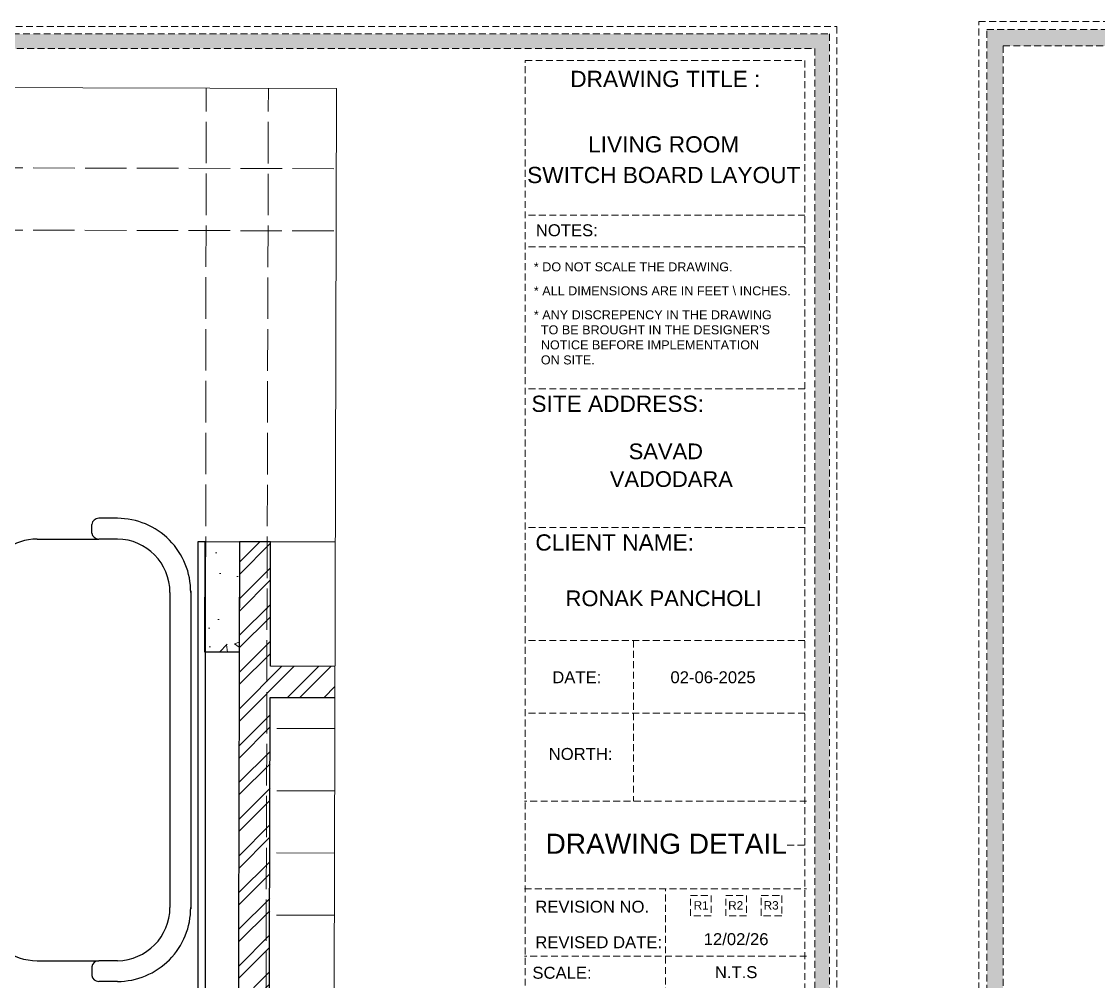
# Model space of a CAD drawing. Header units: millimetres. Extents: x 35877 to 3066687, y -650199 to -40525.
# Drawn here: x 147824.8 to 147980.7, y -179240.7 to -179101.8 of the extents above; entities that cross this region are included whole.
import ezdxf
from ezdxf.enums import TextEntityAlignment as Align

# ---------------------------------------------------------------- set-up
doc = ezdxf.new("R2010")
doc.units = ezdxf.units.MM
doc.header["$MEASUREMENT"] = 0
doc.linetypes.add('ACAD_ISO02W100', pattern=[15, 12, -3])
doc.linetypes.add('DASHEDX2', pattern=[1.5, 1, -0.5])
doc.layers.add('AR HATCH-7', color=7, linetype='Continuous')
for name, color, linetype, lineweight in [('Dimension', 10, 'DASHEDX2', 20), ('FIRST FLOOR ( DW_RAIL )', 7, 'Continuous', 9), ('FURNITURE', 32, 'Continuous', 9), ('FURNITURE-1', 252, 'Continuous', 13), ('GROUND FLOOR', 7, 'Continuous', 9), ('GROUND FLOOR  ( PLINE )', 251, 'Continuous', 30), ('GROUND FLOOR ( STAIR )', 251, 'Continuous', 9), ('Labelling', 1, 'Continuous', 25), ('NAME PLATE', 7, 'Continuous', 25), ('XX~SLAB ( BEAM )~ ( DIM )', 7, 'Continuous', 9)]:
    doc.layers.add(name, color=color, linetype=linetype, lineweight=lineweight)
doc.styles.add('Arial', font='arial.ttf')

# ---------------------------------------------------------------- blocks, each defined once
blk = doc.blocks.new('aggerg')
at = {"layer": 'Dimension', "color": 42, "true_color": 0xd39e00}
blk.add_lwpolyline([(-1.41, 1.41), (1.41, 1.41), (1.41, -1.41), (-1.41, -1.41)], close=True, dxfattribs=at)
at = {"layer": 'NAME PLATE', "lineweight": 0, "insert": (-0.03, 0.62), "char_height": 1.151, "width": 2.2458, "attachment_point": 2, "style": 'Arial'}
blk.add_mtext('R3', dxfattribs=at)

msp = doc.modelspace()

# ---------------------------------------------------------------- hatches: boundary and pattern name
at = {"layer": 'AR HATCH-7', "lineweight": 0, "true_color": 0x939598, "transparency": 33554687}
h = msp.add_hatch(dxfattribs=at)
h.set_pattern_fill('ANSI32', color=252, scale=10)
h.set_pattern_definition([(45, (-155.4747, 1793.1565), (-2.65165043, 2.65165043), []), (45, (-153.707, 1793.1565), (-2.65165043, 2.65165043), [])])
h.paths.add_polyline_path([(147781.0995, -179272.8511), (147754.0996, -179272.7814), (147754.0763, -179281.7813), (147781.0762, -179281.8511)])
h.paths.add_polyline_path([(147865.0992, -179273.0681), (147860.5992, -179273.0565), (147860.7891, -179199.5567), (147870.1547, -179199.5809), (147870.1663, -179195.0809), (147860.8007, -179195.0567), (147860.8472, -179177.0568), (147856.3472, -179177.0452), (147856.3059, -179193.0451), (147856.0992, -179273.0448), (147851.0992, -179273.0319), (147841.6017, -179273.0074), (147832.1017, -179273.0052), (147832.1017, -179272.9829), (147829.0993, -179272.9751), (147829.0877, -179277.4751), (147829.0761, -179281.9751), (147860.576, -179282.0564), (147865.0759, -179282.0681)])
at = {"layer": 'Dimension', "true_color": 0xd39e00, "transparency": 33554687}
h = msp.add_hatch(color=42, dxfattribs=at)
h.paths.add_polyline_path([(147964.5076, -179102.964), (147964.5076, -179338.1464), (148298.6327, -179338.1464), (148298.6327, -179102.964)])
h.paths.add_polyline_path([(147966.8526, -179105.309), (148296.2877, -179105.309), (148296.2877, -179335.8015), (147966.8526, -179335.8015)], flags=16)
h = msp.add_hatch(color=42, dxfattribs=at)
h.paths.add_polyline_path([(147640.5015, -179103.5857), (147640.5015, -179315.612), (147941.7285, -179315.612), (147941.7285, -179103.5857)])
h.paths.add_polyline_path([(147642.6156, -179105.6998), (147939.6144, -179105.6998), (147939.6144, -179313.4979), (147642.6156, -179313.4979)], flags=16)
at = {"layer": 'FURNITURE-1', "lineweight": 0, "true_color": 0xc7c8ca, "transparency": 33554687}
h = msp.add_hatch(dxfattribs=at)
h.set_pattern_fill('AR-CONC', color=9, scale=2)
h.set_pattern_definition([(50, (-155.475, 1793.157), (14.34520365, -1.2550427), [1.5, -16.5]), (355, (-155.475, 1793.157), (-2.7750267, 15.0438427), [1.2, -13.2]), (100.4514445, (-154.279, 1793.052), (11.5701769, 13.7887998), [1.2748038, -14.0228422]), (46.1842, (-155.475, 1797.157), (21.3448266, -3.3103856), [2.25, -24.75]), (96.635635, (-153.696, 1796.88), (18.693239, 19.482372), [1.9122068, -21.0342752]), (351.184164, (-155.475, 1797.157), (18.693239, 19.482372), [1.8, -19.8]), (21, (-153.475, 1796.157), (11.93814104, -8.0523778), [1.5, -16.5]), (326, (-153.475, 1796.157), (4.8663066, 14.5030009), [1.2, -13.2]), (71.451445, (-152.48, 1795.486), (16.8044475, 6.45062306), [1.2748038, -14.0228422]), (37.5, (-155.4747, 1793.1565), (0.24319711, 6.65787708), [0, -13.04, 0, -13.4, 0, -13.25]), (7.5, (-155.475, 1793.1565), (5.26139075, 7.88823424), [0, -7.64, 0, -12.74, 0, -5.05]), (327.5, (-159.9347, 1793.1565), (10.67644872, -0.45109743), [0, -5, 0, -15.6, 0, -20.7]), (317.5, (-161.935, 1793.157), (11.6637234, 2.00209965), [0, -6.5, 0, -10.36, 0, -14.7])])
h.paths.add_polyline_path([(147706.1152, -179266.6574), (147697.1152, -179266.6342), (147697.0765, -179281.6341), (147706.0765, -179281.6574), (147706.0868, -179277.6574), (147706.0971, -179273.6574)])
h.paths.add_polyline_path([(147706.5027, -179116.6579), (147697.5027, -179116.6347), (147697.464, -179131.6346), (147706.4639, -179131.6579)])
h.paths.add_polyline_path([(147856.3472, -179177.0452), (147851.3472, -179177.0322), (147851.3059, -179193.0322), (147856.3059, -179193.0322)])
h.paths.add_polyline_path([(147766.81, -179166.5583), (147798.4359, -179166.6399)])

# ---------------------------------------------------------------- linework, layer by layer
at = {"layer": 'Dimension', "color": 42, "true_color": 0xd39e00, "transparency": 33554687}
for p, q in [((147938.1832, -179129.805, 0.0495), (147897.7072, -179129.805, 0.0495)), ((147938.1832, -179134.365, 0.0495), (147897.7072, -179134.365, 0.0495)), ((147938.1832, -179154.9366, 0.0495), (147897.7072, -179154.9366, 0.0495)), ((147938.1832, -179174.9993, 0.0495), (147897.7072, -179174.9993, 0.0495)), ((147938.1832, -179191.3469, 0.0495), (147897.7072, -179191.3469, 0.0495)), ((147913.3677, -179191.3469, 0.0495), (147913.3677, -179214.5838, 0.0495)), ((147938.1832, -179201.865, 0.0495), (147897.7072, -179201.865, 0.0495)), ((147938.4284, -179214.5838, 0.0495), (147897.582, -179214.5838, 0.0495)), ((147935.611, -179220.926, 0.0495), (147938.4284, -179220.926, 0.0495)), ((147897.582, -179227.2682, 0.0495), (147938.4284, -179227.2682, 0.0495)), ((147918.0052, -179251.58, 0.0495), (147918.0052, -179227.2682, 0.0495)), ((147938.4284, -179236.993, 0.0495), (147897.582, -179236.993, 0.0495))]:
    msp.add_line(p, q, dxfattribs=at)
for points, elevation in [([(147639.4445, -179102.5287), (147942.7855, -179102.5287), (147942.7855, -179316.669), (147639.4445, -179316.669)], 0.0495), ([(147963.3351, -179101.7915), (148299.8052, -179101.7915), (148299.8052, -179339.3189), (147963.3351, -179339.3189)], 0.2925), ([(147964.5076, -179102.964), (148298.6327, -179102.964), (148298.6327, -179338.1464), (147964.5076, -179338.1464)], 0.2925), ([(147640.5015, -179103.5857), (147941.7285, -179103.5857), (147941.7285, -179315.612), (147640.5015, -179315.612)], 0.0495), ([(147642.6156, -179105.6998), (147939.6144, -179105.6998), (147939.6144, -179313.4979), (147642.6156, -179313.4979)], 0.0495), ([(147966.8526, -179105.309), (148296.2877, -179105.309), (148296.2877, -179335.8015), (147966.8526, -179335.8015)], 0.2925), ([(147897.7072, -179311.758), (147897.7072, -179107.4397), (147938.1832, -179107.4397), (147938.1832, -179311.758)], 0.0495), ([(147921.6207, -179228.2091), (147924.6014, -179228.2091), (147924.6014, -179231.1897), (147921.6207, -179231.1897)], 0.0495), ([(147926.7265, -179228.2091), (147929.7072, -179228.2091), (147929.7072, -179231.1897), (147926.7265, -179231.1897)], 0.0495)]:
    msp.add_lwpolyline(points, close=True, dxfattribs=dict(at, elevation=elevation))
at = {"layer": 'FIRST FLOOR ( DW_RAIL )', "lineweight": 0, "transparency": 33554687, "elevation": 0.0495}
msp.add_lwpolyline([(147686.7894, -179110.9818), (147870.3823, -179111.4561), (147869.9027, -179297.1653), (147686.3097, -179296.691)], close=True, dxfattribs=at)
at = {"layer": 'FURNITURE', "color": 9, "lineweight": 30, "true_color": 0xc7c8ca, "transparency": 16777216}
for p, q in [((147834.958, -179175.7832, 3.7496), (147834.958, -179174.5349, 3.7496)), ((147838.6603, -179173.659, 3.7496), (147835.958, -179173.659, 3.7496)), ((147827.0467, -179176.659, 2.8629), (147835.958, -179176.659, 3.7496)), ((147838.6603, -179176.659, 3.7496), (147835.958, -179176.659, 3.7496)), ((147846.2716, -179184.375, -4.0705), (147846.2716, -179229.943, -1.4147)), ((147849.2716, -179184.1666, 0.1316), (147849.2716, -179230.1514, 2.9565)), ((147827.0467, -179237.659, 2.8629), (147835.958, -179237.659, 3.7496)), ((147834.958, -179238.5349, 3.7496), (147834.958, -179239.7832, 3.7496)), ((147838.6603, -179237.659, 2.3904), (147835.958, -179237.659, 2.3904)), ((147838.6603, -179240.659, 2.3904), (147835.958, -179240.659, 2.3904))]:
    msp.add_line(p, q, dxfattribs=at)
at = {"layer": 'FURNITURE', "color": 9, "lineweight": 30, "true_color": 0xc7c8ca, "transparency": 33554687, "elevation": 0.0495}
msp.add_lwpolyline([(147850.3472, -179177.0335), (147851.3472, -179177.0335), (147851.3472, -179267.0276), (147850.3472, -179267.0276)], close=True, dxfattribs=at)
at = {"layer": 'FURNITURE', "color": 9, "lineweight": 30, "true_color": 0xc7c8ca, "transparency": 16777216}
for centre, radius, start, end in [((147835.958, -179174.6678, 2.3904), 1.0088, 90, 172.426997), ((147838.6603, -179184.2708, 2.3904), 10.6118, 359.437304, 90), ((147835.958, -179175.6502, 2.3904), 1.0088, 187.573003, 270), ((147827.0666, -179184.679, 4.2221), 8.02, 90.142681, 159.426293), ((147838.5548, -179184.375, 2.3904), 7.7169, 0, 89.099545), ((147838.6603, -179230.0472, 2.3904), 10.6118, 270, 0.562696), ((147838.5548, -179229.943, 2.3904), 7.7169, 270.900455, 0), ((147827.0666, -179229.6391, 2.8629), 8.02, 195.700879, 269.857319), ((147835.958, -179238.6678, 2.3904), 1.0088, 90, 172.426997), ((147835.958, -179239.6502, 2.3904), 1.0088, 187.573003, 270)]:
    msp.add_arc(centre, radius, start, end, dxfattribs=at)
at = {"layer": 'GROUND FLOOR', "color": 5, "transparency": 33554687}
msp.add_line((147870.1547, -179199.5809, 0.0495), (147860.7891, -179199.5567, 0.0495), dxfattribs=at)
at = {"layer": 'GROUND FLOOR  ( PLINE )', "transparency": 33554687, "elevation": 0.0495}
for points in [[(147870.1663, -179195.0809), (147860.8007, -179195.0567), (147860.8472, -179177.0568), (147856.3472, -179177.0452), (147856.0992, -179273.0448), (147829.0993, -179272.9751), (147829.0761, -179281.9751), (147860.576, -179282.0564)], [(147860.5992, -179273.0565), (147860.7891, -179199.5567), (147870.1547, -179199.5809)]]:
    msp.add_lwpolyline(points, dxfattribs=at)
at = {"layer": 'GROUND FLOOR ( STAIR )', "color": 5, "linetype": 'ACAD_ISO02W100', "ltscale": 0.7, "transparency": 33554687}
for p, q in [((147870.2128, -179177.081, 0.0495), (147860.8472, -179177.0568, 0.0495)), ((147870.1663, -179195.0809, 0.0495), (147860.8007, -179195.0567, 0.0495)), ((147870.1431, -179204.0809, 0.0495), (147860.7774, -179204.0567, 0.0495)), ((147870.1198, -179213.0809, 0.0495), (147860.7542, -179213.0567, 0.0495)), ((147870.0966, -179222.0808, 0.0495), (147860.7309, -179222.0566, 0.0495)), ((147870.0734, -179231.0808, 0.0495), (147860.7077, -179231.0566, 0.0495))]:
    msp.add_line(p, q, dxfattribs=at)
at = {"layer": 'Labelling', "color": 251, "linetype": 'ACAD_ISO02W100', "lineweight": 0, "ltscale": 0.5, "true_color": 0x636466, "transparency": 33554687}
for p, q in [((147851.341, -179272.2819, 0.0495), (147851.5167, -179111.4073, 0.0495)), ((147860.1011, -179272.3045, 0.0495), (147860.5167, -179111.4306, 0.0495)), ((147706.4936, -179122.6579, 0.0495), (147870.3587, -179123.0812, 0.0495)), ((147706.4703, -179131.6579, 0.0495), (147870.3355, -179132.0811, 0.0495))]:
    msp.add_line(p, q, dxfattribs=at)
at = {"layer": 'Labelling', "lineweight": 30, "ltscale": 10, "transparency": 33554687, "elevation": 0.0495}
msp.add_lwpolyline([(147851.3472, -179177.0322), (147856.3472, -179177.0452), (147856.3059, -179193.0451), (147851.3059, -179193.0322)], close=True, dxfattribs=at)
at = {"layer": 'XX~SLAB ( BEAM )~ ( DIM )', "transparency": 33554687}
msp.add_line((147860.8472, -179177.0568, 0.0495), (147870.2128, -179177.081, 0.0495), dxfattribs=at)

# ---------------------------------------------------------------- block references
at = {"layer": 'NAME PLATE', "transparency": 33554687, "xscale": 1.057034869516751, "yscale": 1.057034869516751, "zscale": 1.057034869516751}
msp.add_blockref('aggerg', (147933.3226, -179229.6994, 0.0495), dxfattribs=at)

# ---------------------------------------------------------------- texts
at = {"layer": 'NAME PLATE', "transparency": 33554687, "style": 'Arial'}
for s, height, p in [('DRAWING TITLE : ', 2.348185, (147918.4251, -179111.2632, 0.0495)), ('LIVING ROOM', 2.348185, (147917.7328, -179120.736, 0.0495)), ('SWITCH BOARD LAYOUT', 2.348185, (147917.743, -179125.1645, 0.0495)), ('NOTES:', 1.72534, (147903.7114, -179132.8468, 0.0495)), ('SITE ADDRESS:', 2.348185, (147911.0744, -179158.2633, 0.0495)), (' SAVAD ', 2.26996, (147918.0443, -179165.1044, -0.058)), ('VADODARA', 2.26996, (147918.8404, -179169.1189, -0.058)), ('CLIENT NAME:', 2.348185, (147910.6464, -179178.326, 0.0495)), ('RONAK PANCHOLI    ', 2.269959, (147919.4865, -179186.3672, -0.058)), ('DATE:', 1.72534, (147905.1583, -179197.5152, 0.0495)), ('02-06-2025', 1.72534, (147924.8759, -179197.5152, 0.0495)), ('NORTH:', 1.72534, (147905.709, -179208.6072, 0.0495)), ('DRAWING DETAIL', 2.903121, (147918.101, -179222.1853, 0.0495)), ('REVISION NO.', 1.725344, (147907.3863, -179230.7068, 0.0495)), ('REVISED DATE: ', 1.725344, (147908.6591, -179235.8511, 0.0495)), ('SCALE:', 1.72534, (147903.0174, -179240.2637, 0.0495))]:
    msp.add_text(s, height=height, dxfattribs=at).set_placement(p, align=Align.CENTER)
for s, p in [('R1', (147922.0775, -179230.2611, 0.0495)), ('R2', (147927.0722, -179230.2611, 0.0495))]:
    msp.add_text(s, height=1.2163, dxfattribs=at).set_placement(p)
at = {"layer": 'NAME PLATE', "transparency": 33554687, "char_height": 1.304927, "width": 50.416128, "attachment_point": 1, "style": 'Arial'}
for s, insert in [('* DO NOT SCALE THE DRAWING.', (147898.9433, -179136.623, 0.0495)), ('* ALL DIMENSIONS ARE IN FEET \\\\ INCHES.', (147898.9433, -179140.0931, 0.0495)), ("* ANY DISCREPENCY IN THE DRAWING \\P  TO BE BROUGHT IN THE DESIGNER'S\\P  NOTICE BEFORE IMPLEMENTATION \\P  ON SITE.", (147898.9433, -179143.5631, 0.0495))]:
    msp.add_mtext(s, dxfattribs=dict(at, insert=insert))
at = {"layer": 'NAME PLATE', "lineweight": 0, "transparency": 33554687, "char_height": 1.72534, "attachment_point": 2, "style": 'Arial'}
for s, insert, width in [('12/02/26', (147928.2168, -179233.676, 0.0495), 14.952098), ('N.T.S', (147928.2168, -179238.4521, 0.0495), 3.367404)]:
    msp.add_mtext(s, dxfattribs=dict(at, insert=insert, width=width))

doc.saveas('drawing.dxf')
